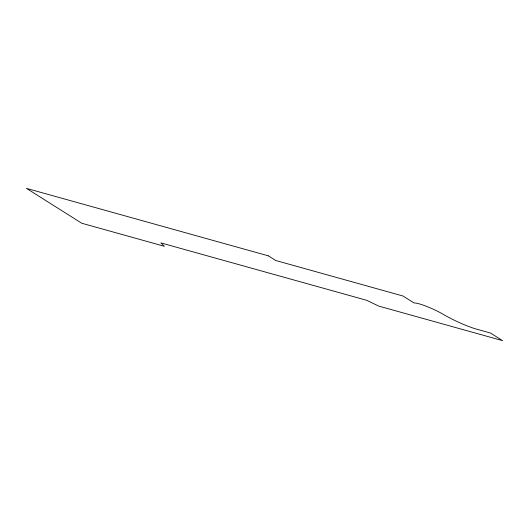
<?xml version="1.0" encoding="UTF-8"?>
<svg xmlns="http://www.w3.org/2000/svg" width="529" height="529" viewBox="0 0 529 529"><rect width="100%" height="100%" fill="white"/><g stroke="black" fill="none" stroke-linecap="round" stroke-linejoin="round"><path stroke-width="0.79" d="M268.348 255.851L26.45 188.364L81.757 223.245L164.393 246.296L160.862 242.884L366.623 300.287L378.738 306.093L502.55 340.636L490.469 333.019L474.87 328.668A28.566 4.172 24.4 0 1 444.849 315.271A20.38 2.976 24.4 0 0 414.075 302.985L403.012 296.009L275.728 260.499L268.348 255.851"/></g></svg>
